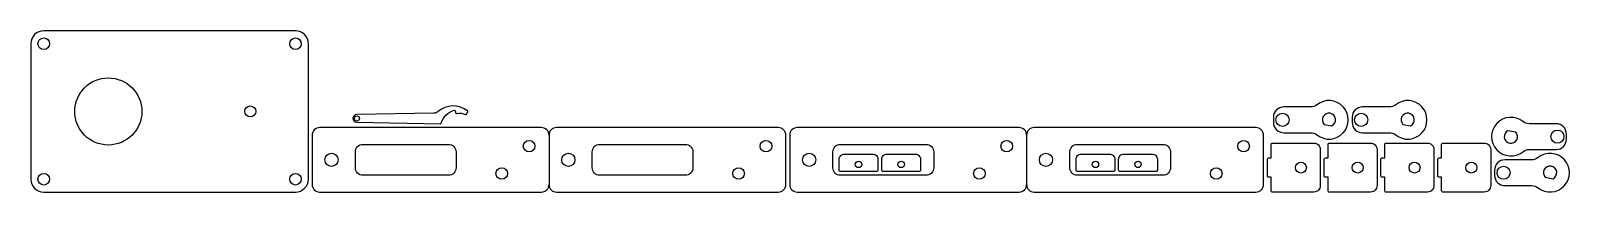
# Model space of a CAD drawing. Extents: x 839 to 2032, y 3133 to 3260.
import ezdxf

# ---------------------------------------------------------------- set-up
doc = ezdxf.new("R2010")
doc.units = 0

# ---------------------------------------------------------------- blocks, each defined once
blk = doc.blocks.new('Part2138640061', base_point=(-107.5, -62.5))
at = {"layer": '1'}
blk.add_lwpolyline([(107.5, 52.5, 0.414214), (97.5, 62.5), (-97.5, 62.5, 0.414214), (-107.5, 52.5), (-107.5, -52.5, 0.414214), (-97.5, -62.5), (97.5, -62.5, 0.414214), (107.5, -52.5)], format="xyb", close=True, dxfattribs=at)
for centre, radius in [((-97.5, 52.5), 4.5), ((97.5, 52.5), 4.5), ((47.5, 0), 26), ((-62.5, 0), 4.25), ((-97.5, -52.5), 4.5), ((97.5, -52.5), 4.5)]:
    blk.add_circle(centre, radius, dxfattribs=at)
blk = doc.blocks.new('Part229585058', base_point=(-82.6, 3.9))
at = {"layer": '1'}
blk.add_lwpolyline([(6.2, 13.2, 0.346509), (6, 13.8, 0.363517), (-16.7, 13.3, -0.177924), (-19.9, 12), (-79.7, 11, 0.982697), (-79.7, 5), (-14.9, 3.9, 0.337631), (-14.4, 4.2, -0.254484), (-4.3, 14.4, -0.424352), (-3.6, 14), (-3.1, 12.1, 0.402543), (-2.5, 11.7, -0.153705), (4.6, 11.1, 0.402543), (5.3, 11.3)], format="xyb", close=True, dxfattribs=at)
blk.add_circle((-79.6, 8), 2, dxfattribs=at)
blk = doc.blocks.new('CommonPart1898078575', base_point=(221, 3))
at = {"layer": '1'}
blk.add_lwpolyline([(404.5, 47.1, 0.414214), (398.6, 53), (226.8, 53, 0.414214), (221, 47.1), (221, 8.9, 0.414214), (226.8, 3), (398.6, 3, 0.414214), (404.5, 8.9)], format="xyb", dxfattribs=at)
for points in [[(404.5, 47.1), (404.5, 8.9, 0.414214), (410.3, 3), (582.1, 3, 0.414214), (588, 8.9), (588, 47.1, 0.414214), (582.1, 53), (410.3, 53, 0.414214)], [(332.5, 34.1), (332.5, 21.9, -0.414214), (326.6, 16), (260.3, 16, -0.414214), (254.5, 21.9), (254.5, 34.1, -0.414214), (260.3, 40), (326.6, 40, -0.414214)], [(516, 34.1), (516, 21.9, -0.414214), (510.1, 16), (443.8, 16, -0.414214), (438, 21.9), (438, 34.1, -0.414214), (443.8, 40), (510.1, 40, -0.414214)]]:
    blk.add_lwpolyline(points, format="xyb", close=True, dxfattribs=at)
for centre, radius in [((389.1, 38.6), 4.5), ((572.6, 38.6), 4.5), ((236, 28), 5.1), ((419.5, 28), 5.1), ((367.9, 17.4), 4.5), ((551.4, 17.4), 4.5)]:
    blk.add_circle(centre, radius, dxfattribs=at)
blk = doc.blocks.new('Part848543020', base_point=(0, -15))
at = {"layer": '1'}
blk.add_lwpolyline([(13.5, 11), (13.5, -11, -0.414214), (9.5, -15), (1, -15, -0.414214), (0, -14), (0, 14, -0.414214), (1, 15), (9.5, 15, -0.414214)], format="xyb", close=True, dxfattribs=at)
blk.add_circle((5.5, 0), 2.5, dxfattribs=at)
blk = doc.blocks.new('Part2077615584', base_point=(0, -15))
at = {"layer": '1'}
blk.add_lwpolyline([(13.5, 11), (13.5, -11, -0.414214), (9.5, -15), (1, -15, -0.414214), (0, -14), (0, 14, -0.414214), (1, 15), (9.5, 15, -0.414214)], format="xyb", close=True, dxfattribs=at)
blk.add_circle((5.5, 0), 2.5, dxfattribs=at)
blk = doc.blocks.new('CommonPart865577407', base_point=(591, 3))
at = {"layer": '1'}
blk.add_lwpolyline([(774.5, 47.1, 0.414214), (768.6, 53), (596.8, 53, 0.414214), (591, 47.1), (591, 8.9, 0.414214), (596.8, 3), (768.6, 3, 0.414214), (774.5, 8.9)], format="xyb", dxfattribs=at)
for points in [[(774.5, 47.1), (774.5, 8.9, 0.414214), (780.3, 3), (952.1, 3, 0.414214), (958, 8.9), (958, 47.1, 0.414214), (952.1, 53), (780.3, 53, 0.414214)], [(702.5, 34.1), (702.5, 21.9, -0.414214), (696.6, 16), (630.3, 16, -0.414214), (624.5, 21.9), (624.5, 34.1, -0.414214), (630.3, 40), (696.6, 40, -0.414214)], [(886, 34.1), (886, 21.9, -0.414214), (880.1, 16), (813.8, 16, -0.414214), (808, 21.9), (808, 34.1, -0.414214), (813.8, 40), (880.1, 40, -0.414214)]]:
    blk.add_lwpolyline(points, format="xyb", close=True, dxfattribs=at)
for centre, radius in [((759.1, 38.6), 4.5), ((942.6, 38.6), 4.5), ((606, 28), 5.1), ((789.5, 28), 5.1), ((737.9, 17.4), 4.5), ((921.4, 17.4), 4.5)]:
    blk.add_circle(centre, radius, dxfattribs=at)
blk = doc.blocks.new('Part1891746663', base_point=(0, -15))
at = {"layer": '1'}
blk.add_lwpolyline([(13.5, 11), (13.5, -11, -0.414214), (9.5, -15), (1, -15, -0.414214), (0, -14), (0, 14, -0.414214), (1, 15), (9.5, 15, -0.414214)], format="xyb", close=True, dxfattribs=at)
blk.add_circle((5.5, 0), 2.5, dxfattribs=at)
blk = doc.blocks.new('Part2009755911', base_point=(0, -15))
at = {"layer": '1'}
blk.add_lwpolyline([(13.5, 11), (13.5, -11, -0.414214), (9.5, -15), (1, -15, -0.414214), (0, -14), (0, 14, -0.414214), (1, 15), (9.5, 15, -0.414214)], format="xyb", close=True, dxfattribs=at)
blk.add_circle((5.5, 0), 2.5, dxfattribs=at)
blk = doc.blocks.new('Part1323778485', base_point=(-19, -22))
at = {"layer": '1'}
blk.add_lwpolyline([(19, 14), (19, -18, -0.414214), (18, -19), (7.5, -19), (7.5, -21, -0.414214), (6.5, -22), (-6.5, -22, -0.414214), (-7.5, -21), (-7.5, -19), (-18, -19, -0.414214), (-19, -18), (-19, 14, -0.414214), (-14, 19), (14, 19, -0.414214)], format="xyb", close=True, dxfattribs=at)
blk.add_circle((0, 4), 4.25, dxfattribs=at)
blk = doc.blocks.new('Part907992459', base_point=(-15, -43))
at = {"layer": '1'}
for points in [[(11.7, -9.3, 2.073212), (-11.7, -9.3, -0.169586), (-10, -14.3), (-10, -35, 0.414214), (-2, -43), (2, -43, 0.414214), (10, -35), (10, -14.3, -0.169586)], [(4.6, 2.3, 3.03315), (3.5, -3.7)]]:
    blk.add_lwpolyline(points, format="xyb", close=True, dxfattribs=at)
blk.add_circle((0, -36), 5.1, dxfattribs=at)
blk = doc.blocks.new('Part169501328', base_point=(-19, -22))
at = {"layer": '1'}
blk.add_lwpolyline([(19, 14), (19, -18, -0.414214), (18, -19), (7.5, -19), (7.5, -21, -0.414214), (6.5, -22), (-6.5, -22, -0.414214), (-7.5, -21), (-7.5, -19), (-18, -19, -0.414214), (-19, -18), (-19, 14, -0.414214), (-14, 19), (14, 19, -0.414214)], format="xyb", close=True, dxfattribs=at)
blk.add_circle((0, 4), 4.25, dxfattribs=at)
blk = doc.blocks.new('Part1776201940', base_point=(-19, -22))
at = {"layer": '1'}
blk.add_lwpolyline([(19, 14), (19, -18, -0.414214), (18, -19), (7.5, -19), (7.5, -21, -0.414214), (6.5, -22), (-6.5, -22, -0.414214), (-7.5, -21), (-7.5, -19), (-18, -19, -0.414214), (-19, -18), (-19, 14, -0.414214), (-14, 19), (14, 19, -0.414214)], format="xyb", close=True, dxfattribs=at)
blk.add_circle((0, 4), 4.25, dxfattribs=at)
blk = doc.blocks.new('Part1093812665', base_point=(-15, -43))
at = {"layer": '1'}
for points in [[(11.7, -9.3, 2.073212), (-11.7, -9.3, -0.169586), (-10, -14.3), (-10, -35, 0.414214), (-2, -43), (2, -43, 0.414214), (10, -35), (10, -14.3, -0.169586)], [(4.6, 2.3, 3.03315), (3.5, -3.7)]]:
    blk.add_lwpolyline(points, format="xyb", close=True, dxfattribs=at)
blk.add_circle((0, -36), 5.1, dxfattribs=at)
blk = doc.blocks.new('Part389253675', base_point=(-19, -22))
at = {"layer": '1'}
blk.add_lwpolyline([(19, 14), (19, -18, -0.414214), (18, -19), (7.5, -19), (7.5, -21, -0.414214), (6.5, -22), (-6.5, -22, -0.414214), (-7.5, -21), (-7.5, -19), (-18, -19, -0.414214), (-19, -18), (-19, 14, -0.414214), (-14, 19), (14, 19, -0.414214)], format="xyb", close=True, dxfattribs=at)
blk.add_circle((0, 4), 4.25, dxfattribs=at)
blk = doc.blocks.new('Part950035164', base_point=(-15, -43))
at = {"layer": '1'}
for points in [[(11.7, -9.3, 2.073212), (-11.7, -9.3, -0.169586), (-10, -14.3), (-10, -35, 0.414214), (-2, -43), (2, -43, 0.414214), (10, -35), (10, -14.3, -0.169586)], [(4.6, 2.3, 3.03315), (3.5, -3.7)]]:
    blk.add_lwpolyline(points, format="xyb", close=True, dxfattribs=at)
blk.add_circle((0, -36), 5.1, dxfattribs=at)
blk = doc.blocks.new('Part1224712270', base_point=(-15, -43))
at = {"layer": '1'}
for points in [[(11.7, -9.3, 2.073212), (-11.7, -9.3, -0.169586), (-10, -14.3), (-10, -35, 0.414214), (-2, -43), (2, -43, 0.414214), (10, -35), (10, -14.3, -0.169586)], [(4.6, 2.3, 3.03315), (3.5, -3.7)]]:
    blk.add_lwpolyline(points, format="xyb", close=True, dxfattribs=at)
blk.add_circle((0, -36), 5.1, dxfattribs=at)

msp = doc.modelspace()

# ---------------------------------------------------------------- block references
at = {"layer": '1'}
for name, p, rotation in [('Part2138640061', (1053.9, 3259.7), 180), ('Part907992459', (1801.5, 3205.7), 269.999999977959), ('Part1093812665', (1862.5, 3205.7), 269.999999977959), ('Part1224712270', (2028.5, 3162.7), 90.0000001836389), ('Part848543020', (1495.1, 3150.7), 90.0000001836389), ('Part2077615584', (1528.1, 3150.7), 90.0000001836389), ('Part1891746663', (1678.6, 3150.7), 90.0000001836389), ('Part2009755911', (1711.6, 3150.7), 90.0000001836389), ('Part1323778485', (1796.8, 3172.7), 269.999999977959), ('Part169501328', (1840.8, 3172.7), 269.999999977959), ('Part1776201940', (1884.8, 3172.7), 269.999999977959), ('Part389253675', (1928.8, 3172.7), 269.999999977959), ('Part950035164', (1972.8, 3164.7), 269.999999977959)]:
    msp.add_blockref(name, p, dxfattribs=dict(at, rotation=rotation))
for name, p in [('Part229585058', (1088.5, 3187.7)), ('CommonPart1898078575', (1056.8, 3134.7)), ('CommonPart865577407', (1426.8, 3134.7))]:
    msp.add_blockref(name, p, dxfattribs=at)

doc.saveas('drawing.dxf')
